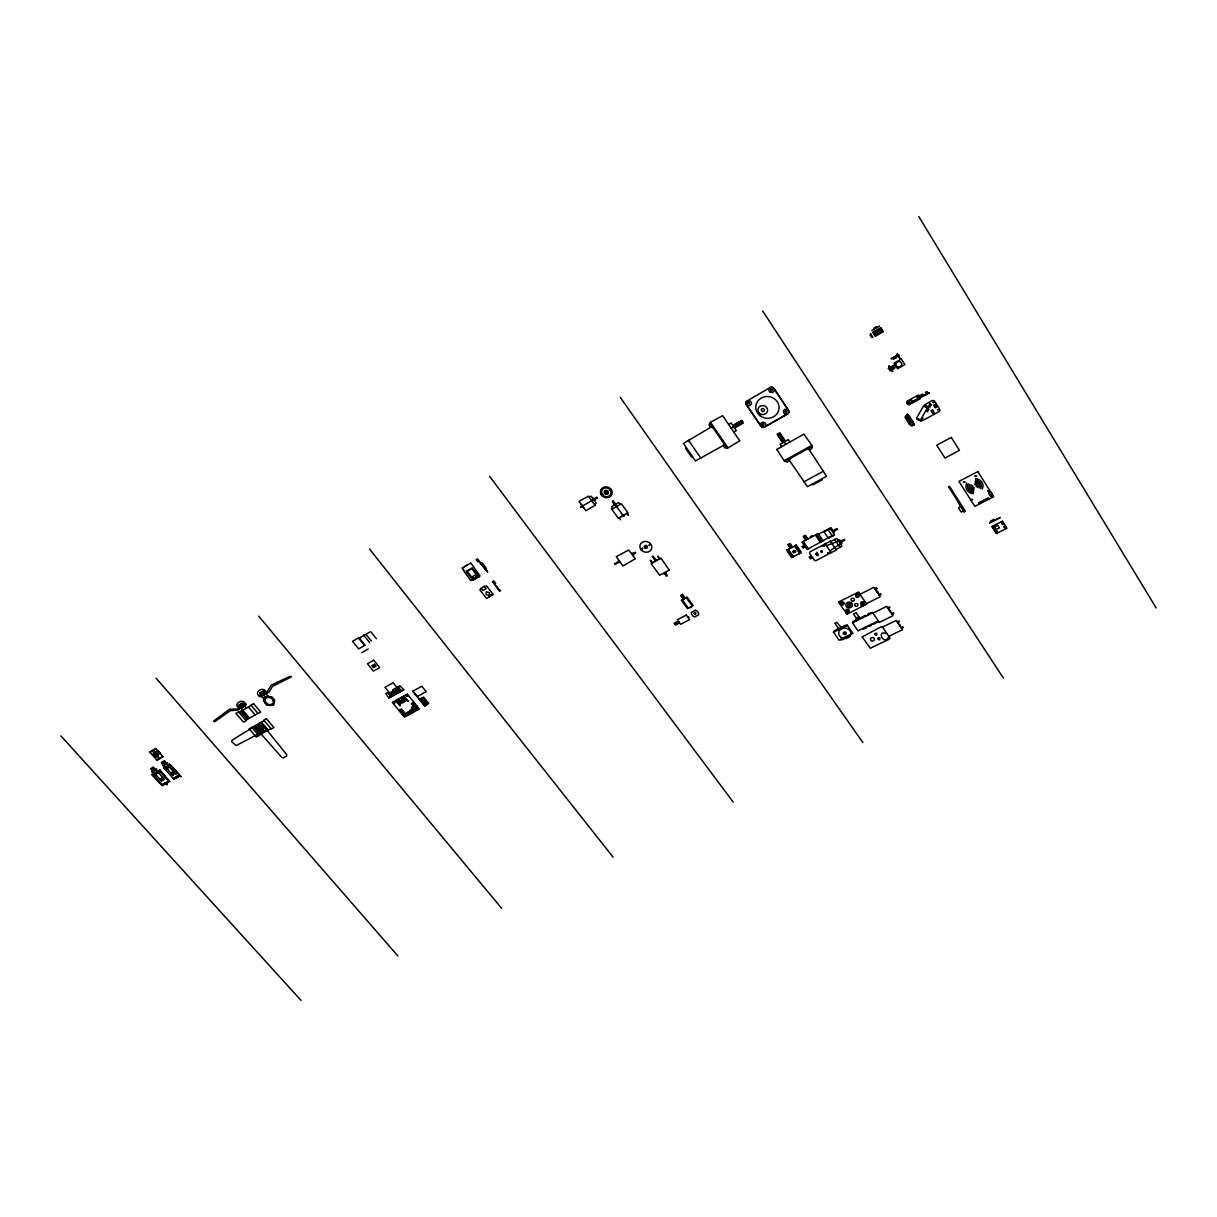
<?xml version="1.0" encoding="UTF-8"?>
<svg xmlns="http://www.w3.org/2000/svg" width="1217" height="1217" viewBox="0 0 1217 1217"><rect width="100%" height="100%" fill="white"/><g stroke="black" fill="none" stroke-linecap="round" stroke-linejoin="round"><path stroke-width="1.5" d="M153.388 769.144L152.353 768.672L153.327 769.25M815.679 553.689C820.699 560.961 815.527 546.19 816.713 555.348M245.743 720.297L257.958 713.329M258.704 735.433L268.075 730.033M924.783 406.524L926.274 407.208M266.919 692.169L271.285 685.095L290.3 676.211L291.426 676.85L272.547 686.327L269.094 692.108L259.693 696.489L259.16 695.789L266.919 692.169L267.451 692.884M880.682 329.837L880.819 330.811L882.234 330.172M238.943 712.356L248.451 707.031M251.949 727.553L264.165 720.631M912.522 401.519L911.411 399.754L906.924 402.644A3.955 3.621 -8.5 0 0 907.958 404.242L909.373 404.729L920.356 398.674L920.676 397.214A3.97 3.636 -9.2 0 0 919.641 395.601L918.226 395.114L907.228 401.184L906.954 403.025M909.555 404.622L909.784 403.238A3.94 3.621 -7.9 0 0 908.749 401.625L907.228 401.184M874.795 333.093L874.582 332.135L873.213 332.773M239.749 707.062L243.765 704.886M238.836 708.355L245.499 703.654L246.123 704.308L237.954 710.028L230.348 710.682L214.74 721.681L213.538 721.133L229.541 709.207L239.445 708.994M239.338 705.191L241.894 707.822L243.856 706.438L241.316 703.806M710.606 422.421L709.724 422.938L727.036 448.175L727.918 447.673M710.15 423.577C707.473 423.729 710.409 428.582 712.097 426.406M871.798 330.552L879.617 326.019M462.764 568.947L463.19 569.526M870.444 333.595L873.076 337.641M589.074 496.855L591.203 496.186L596.193 503.062L594.581 504.431M478.585 561.174L477.627 561.722L476.182 559.835L477.505 559.059L487.713 571.884L480.548 563.03M881.017 328.24L879.83 329.533L881.671 329.275M871.022 334.492L870.094 335.025L871.539 337.292L872.452 336.759M150.087 752.441L156.126 748.942M463.829 570.925L470.675 580.494L472.941 580.205M873.776 333.671L875.586 333.382L874.43 334.69M581.224 504.37L583.688 507.748M874.506 334.812L876.24 334.401L875.069 335.709M882.31 330.294L881.123 331.572L882.888 331.207M481.141 563.288L482.008 562.786L486.435 568.567L485.568 569.069M582.03 505.466L580.418 507.215L582.897 506.652M601.076 494.452L602.065 493.889M610.691 488.899L609.687 489.477L610.569 490.679L611.558 490.116M581.559 506.013L582.137 506.804M593.987 498.833L596.862 497.175L597.441 497.966L594.581 499.624M581.65 506.531L597.151 497.57M601.943 495.654L602.932 495.091L601.943 493.95M686.479 447.932L685.612 448.434L691.591 457.014L692.458 456.527M728.664 424.398L731.113 422.984L736.3 430.605L733.851 432.005M243.978 704.993L242.381 703.304L238.669 705.434L239.825 706.788L243.628 704.582M265.2 692.762L263.602 691.043L259.845 693.218L260.986 694.588L264.865 692.351M358.741 638.362L369.42 632.216M239.095 707.792L245.515 704.095L246.093 704.765L239.673 708.477C231.732 704.628 243.233 697.265 245.515 704.095M259.662 695.941L266.188 692.199L266.766 692.869L260.24 696.626C252.208 692.716 263.922 685.293 266.188 692.199M732.847 425.524L741.701 420.428L743.435 422.984L734.581 428.065M741.929 420.763L735.083 424.246M731.265 428.201L742.568 421.706M251.143 705.343L248.374 706.94L255.19 714.911M156.658 759.819L162.682 756.35M474.356 577.847L475.832 578.471L476.866 576.402L477.657 577.421L478.707 576.828L477.292 574.987L478.281 576.675L476.927 576.006L475.741 576.675L476.516 577.679L473.945 577.71L475.132 578.866L473.215 579.977L471.633 577.923L473.261 579.551L472.728 577.284L474.721 578.714M479.087 576.828L472.181 567.852L466.126 571.366L473.017 580.311L480.107 575.976L470.796 562.954L462.049 568.035L463.905 570.438M487.363 571.929L477.125 559.288M613.748 504.599L615.802 503.412M152.505 770.909L155.335 769.281M724.678 444.753C721.97 444.966 724.967 449.697 726.61 447.552M361.708 652.708L368.234 648.996M152.019 774.544L159.807 770.102M163.778 767.836L169.817 764.398M764.641 426.848L787.536 413.81M152.87 775.488L160.644 771.061M164.63 768.794L170.669 765.356M160.477 771.639L153.296 775.959M164.919 769.114L171.247 765.508L181.105 776.613M481.582 588.678L479.757 589.728L486.481 598.46L493.265 594.626L486.541 585.864L484.701 586.913M493.113 582.122L499.457 591.127L500.583 590.443L499.198 590.078M494.543 583.993L495.684 583.354L493.767 580.859L492.626 581.498L499.837 590.914M496.308 586.305L498.94 589.743M159.853 779.154L162.698 777.541M170.745 772.993L173.605 771.365L166.957 763.865M889.779 367.138L890.798 366.56L892.852 369.816L891.833 370.394M259.023 724.48L257.259 725.484L258.582 727.036M620.609 519.765L619.179 517.788M890.403 368.127L891.422 367.549M890.494 368.279L891.513 367.701M259.845 725.302L258.825 725.88A2.982 2.312 30.2 0 0 258.582 729.257L259.327 730.139L258.004 730.9M891.118 369.253L892.137 368.675M891.224 369.405L892.244 368.827M161.922 784.874L168.813 780.995M173.255 778.5L179.203 774.727M173.529 778.804L179.568 775.412M265.656 727.142L264.211 727.964L263.313 726.914A2.982 2.312 30.2 0 0 259.312 725.91L258.46 726.397L257.289 725.013L252.847 727.538L237.026 737.046L231.854 740.56L231.732 741.762L236.204 745.58L266.417 729.713L266.538 728.177M179.994 775.883L173.955 779.291L163.504 767.516L165.299 766.482L166.44 767.76M781.375 440.569L777.526 434.104M260.438 733.745L266.873 730.124M270.935 728.557L268.151 730.109L261.396 722.198M614.448 563.669L619.438 561.052M632.536 553.674L635.198 552.199M615.011 564.445L619.864 561.63M633.114 554.45L635.761 552.974M389.349 692.884L391.037 694.953M390.14 692.443L391.92 694.466M391.113 691.91L392.802 693.979M391.904 691.469L393.684 693.492M392.802 690.982L394.567 693.005M400.986 690.997L398.872 688.381L394.049 691.043L396.027 693.462L400.91 690.784M398.096 690.571L396.864 691.241L397.716 692.29L398.933 691.606M399.754 689.659L398.613 690.282L399.465 691.332L400.591 690.708M394.977 692.792L389.699 695.698L390.551 696.732M388.634 697.782L403.603 689.552M907.699 416.031L906.269 416.822L909.51 421.903L910.955 421.112M906.695 417.507L907.426 418.648M906.498 418.207L908.414 417.142M907.836 419.302L909.297 418.526M908.262 419.956L909.084 421.265M654.533 561.037L656.8 559.805M400.728 700.764L402.295 699.912L400.621 697.858M911.229 421.554L909.784 422.345L911.442 424.946L912.887 424.155M911.67 422.253L909.723 423.257L911.563 426.163L913.495 425.113M803.859 481.871L823.529 471.131M913.374 423.912L914.378 423.957L913.663 424.353M417.355 696.443L426.178 691.652L421.827 686.251L412.654 691.256L424.687 706.149L428.734 703.335L427.334 701.601L422.938 703.365M398.948 710.439L401.549 709.024L404.348 712.447L401.732 713.862M413.932 702.3L411.3 703.715L414.099 707.168M419.591 699.212L423.638 697.022L426.437 700.475L422.39 702.681M400.576 710.287L401.154 710.987M413.126 703.472L413.658 704.415M421.097 700.764L423.562 699.425M400.347 712.158L402.949 710.743M412.7 705.449L415.332 704.019M421.234 700.931L423.699 699.608M402.142 711.899L402.538 712.706M414.51 705.008L414.906 705.997M416.731 705.738L412.152 708.218L411.437 707.336L413.202 706.377L413.917 707.26M409.916 711.169L404.607 714.029L406.006 715.748L411.3 712.873M423.364 703.882L424.414 703.304L425.813 705.039L424.748 705.601M424.718 703.669L426.893 702.62L424.779 703.761M663.965 574.089L666.231 572.857M425.418 704.552L427.532 703.411M818.6 534.157L830.922 527.646L832.017 529.273L831.12 529.745M804.3 545.52L802.079 546.676L802.901 547.878L805.122 546.707M833.204 530.566L837.022 528.543L837.57 529.365L833.736 531.373M833.508 533.274L834.375 532.316L831.926 529.456M834.39 534.582L828.108 537.884L824.015 531.844L830.298 528.528L834.497 534.932L832.55 536.378L828.062 529.714M830.618 541.595L836.14 538.705L837.433 539.101L841.905 546.144L836.033 549.612M674.735 623.971L678.812 621.841M687.742 617.034L688.974 617.186L688.153 617.612M675.009 624.351L679.086 622.222M826.419 545.688L839.684 540.652L841.312 543.056L829.948 550.89M838.254 540.318C840.247 538.507 843.518 543.953 840.962 544.334M811.298 555.758L809.092 556.914L810.446 558.892L812.652 557.751M840.46 541.337L844.279 539.344L844.826 540.15L840.993 542.143M957.475 500.811L963.955 511.946L965.385 511.201L949.503 486.328L948.545 486.83L964.427 511.703M961.004 506.333L958.509 507.885L961.156 512.053L963.316 510.942M259.556 723.233L261.32 723.613L268.349 731.858L286.725 754.662L286.68 756.016L283.363 757.841L281.842 757.446L254.52 726.579M860.236 594.17L873.882 587.309L880.226 596.726L866.595 603.541M993.163 527.752L994.38 527.144M1001.743 523.432L1002.96 522.823M874.81 588.678L876.605 587.781L877.138 588.556L875.342 589.469M876.27 590.838L877.853 593.196M848.158 606.005L850.653 604.743M877.472 591.295L878.005 592.07M995.81 531.951L997.042 531.342M1004.39 527.646L1005.622 527.037M878.78 594.565L880.576 593.668L881.108 594.459L879.313 595.356M856.266 618.038L858.913 616.715M834.649 631.136L833.356 631.79L839 640.218L852.965 633.327L847.062 624.975L846.013 626.01M871.083 613.064L872.406 612.394L879.359 622.389L892.989 615.68L886.706 606.34L873.076 613.109M833.478 632.231L847.458 625.295M872.802 612.714L852.448 622.815L857.97 630.862L878.309 620.837M887.619 607.709L889.414 606.811L889.946 607.602L888.151 608.485M889.064 609.854L890.631 612.181M890.266 610.295L890.783 611.071M891.544 613.535L893.339 612.653L893.871 613.429L892.076 614.311M878.841 621.613L873.289 624.351L872.756 623.576M882.523 627.059L889.946 638.012L889.642 639.001L870.322 648.235L862.123 636.932L881.26 626.755L882.523 627.059L896.199 620.457L902.436 629.721L888.821 636.354M897.112 621.811L898.907 620.929L899.424 621.704L897.644 622.587M898.542 623.941L900.108 626.253M899.743 624.382L900.261 625.158M901.021 627.607L902.816 626.725L903.333 627.5L901.538 628.368M264.987 692.503L263.937 691.089L259.921 692.96L260.97 694.375L265.412 692.884M158.164 754.068L159.275 753.855A3.438 2.556 31.9 0 0 154.696 751.68A3.438 2.556 31.9 0 0 153.844 755.468A3.438 2.556 31.9 0 0 158.59 756.883L157.738 755.924M816.866 553.066L818.052 554.663M920.63 419.682L922.669 420.58L938.718 411.833A2.251 2.038 -9.8 0 0 939.57 409.018L934.869 401.549A2.251 2.054 -10 0 0 931.796 400.849L924.479 404.881L928.115 406.721L920.508 419.88L916.584 418.055L923.551 405.946L927.506 407.771M799.234 553.75L800.041 553.248M464.59 566.666L467.647 564.84M160.157 778.986L161.07 779.899L163.169 778.713L162.393 777.709M171.049 772.825L171.962 773.738L174.077 772.536L173.301 771.532M793.028 556.93L793.895 556.473M243.294 704.567L242.046 703.274L238.608 705.708L240.129 707.442M60.85 735.844L301.071 1000.465M152.931 771.395L150.512 768.688L153.357 767.06L155.761 769.768M153.205 771.7L161.481 781.101L164.462 779.397L156.05 770.087M153.89 775.381L162.226 784.706M160.188 771.806L168.524 781.162M166.82 783.307L165.329 784.144M165.527 782.607L167.17 784.463M165.223 782.774L166.866 784.63M164.934 782.957L166.577 784.798M168.311 765.265C180.101 780.234 176.784 770.528 172.358 774.94C173.62 776.933 173.788 773.525 172.358 774.788L164.082 765.493M166.668 763.546L164.249 760.823L163.124 761.462L165.116 763.713L162.515 761.812L161.389 762.466L163.808 765.174M168.859 766.391L167.718 765.113L169.528 764.078L180.831 776.765M177.728 777.161L176.222 778.013M155.365 752.73L158.012 755.711M154.757 753.064L157.404 756.061M151.091 753.551L149.661 751.954L155.685 748.455L157.115 750.068M151.38 753.886L155.365 758.374M155.654 758.693L157.084 760.29L163.108 756.837L161.694 755.225M157.404 750.402L161.405 754.905M156.095 678.188L397.913 956.014M241.575 703.761L243.932 706.514M258.567 723.811L260.347 726.032M239.46 704.978L241.818 707.731M249.515 718.03L240.951 708.233L244.8 706.012L246.579 708.096M255.874 725.454L258.567 728.603M259.784 730.033L262.476 733.182M242.396 710.819L248.694 718.167M255.418 726.032L261.655 733.334M241.24 711.489L247.538 718.836M254.262 726.686L260.499 733.973M240.449 711.504L247.249 719.445M253.455 726.701L260.21 734.581M268.212 696.367L266.036 693.796L261.883 696.185L260.864 694.998L259.814 695.607L264.287 698.604M262.796 691.515L265.154 694.298M260.636 692.762L262.994 695.546M258.689 616.091L501.693 908.384M391.235 696.352L387.554 692.625L385.819 693.568L388.908 698.132L403.892 689.902L399.937 685.795L392.756 689.75L395.997 693.736M405.489 713.558L406.889 715.261M390.155 695.439L388.375 693.416L390.064 695.485M402.371 696.9L404.044 698.954L405.444 698.193L403.77 696.139M402.188 696.991L404.363 699.669L402.979 700.429L400.804 697.752M395.54 690.222L397.685 692.549M411.407 709.617L413.506 712.188M373.999 664.604L375.445 666.384M411.757 713.132L409.673 710.561L414.906 707.716L416.99 710.302M372.493 665.456L373.923 667.235M398.887 698.801L401.062 701.479L399.663 702.239L397.487 699.562M409.018 711.641L410.418 713.36M408.136 712.128L409.536 713.831M397.32 699.669L398.993 701.722L397.594 702.483L395.921 700.429M407.254 712.599L408.653 714.318M398.431 703.183L399.435 704.43L406.919 700.338L405.915 699.09M406.372 713.071L407.771 714.79M392.011 695.926L384.968 687.27L393.152 682.737L400.195 691.423M395.753 700.52L400.089 705.86L398.248 703.289L406.098 698.999L408.288 701.388L403.938 696.033M363.503 634.955L369.664 642.576M358.406 637.951L364.263 645.177M397.989 686.86L401.23 690.86M397.457 689.172L399.419 691.591M413.156 708.659L415.24 711.245M397.274 689.263L399.252 691.697M370.622 631.562L376.403 638.712M413.004 691.073L425.037 705.951M366.302 634.726L371.428 641.07M369.512 549.004L613.155 857.209M491.942 595.326L491.333 594.52L488.869 595.919L489.493 596.71M489.614 476.303L733.212 802.094M260.788 692.564L262.933 695.455L265.215 694.39L263.07 691.499M886.797 633.357C875.129 629.904 884.744 646.699 888.882 636.43M618.327 560.581L619.879 562.71M632.049 552.99L633.601 555.135M593.561 498.225L595.007 500.233M624.869 514.563L621.37 516.54M681.763 594.824L684.517 598.642M690.678 606.964L691.21 607.709L690.039 607.283M653.042 556.002L656.085 560.2M665.501 573.253L667.312 575.763M681.353 595.052L684.106 598.855M615.178 503.762L613.17 500.963L612.334 501.45L614.357 504.234M623.956 515.917L623.134 516.388M612.744 501.206L623.682 516.343M652.221 556.443L655.248 560.657M664.68 573.694L666.49 576.204M682.326 599.814L688.366 608.165M652.92 562.665L650.334 560.276L651.886 563.228M612.592 508.63L611.619 506.668L618.723 502.591L620.427 504.157M660.207 558.664L657.834 556.169L659.173 559.242M609.823 489.401L610.691 490.618M627.059 513.315L628.489 515.308L626.938 513.391M686.297 597.699L692.351 606.081M620.183 397.274L862.899 742.568M688.411 440.204L700.916 458.231M837.311 629.311L837.828 630.071M837.098 629.417L837.615 630.178M840.734 639.366L841.266 640.127L850.424 635.609L849.907 634.848M834.923 631.517L834.253 630.817L845.617 625.188L846.134 625.949M990.866 492.231C985.572 489.097 991.566 500.522 992.631 495.045M788.312 544.44L790.776 548.03M793.104 551.407L793.925 552.609M790.35 548.258L787.886 544.668L790.076 543.512L792.541 547.102M842.773 626.603L843.29 627.363M842.544 626.709L843.077 627.47M788.373 549.308L793.423 556.656M847.671 635.943L848.203 636.704M847.504 636.035L848.021 636.795M841.236 627.348L836.642 622.389L834.892 623.256L838.619 628.657M787.049 549.993L792.115 557.34M845.8 636.871L846.317 637.632M844.887 637.328L845.404 638.088M844.263 637.617L844.796 638.377M852.585 622.754L853.908 622.1M795.842 545.353L800.892 552.731M794.518 546.053L799.569 553.416M789.635 543.74L792.1 547.331M794.427 550.708L795.249 551.909M805.73 540.135L803.281 536.514L805.487 535.343L807.951 538.964M857.209 619.423L853.497 613.976L856.144 612.668L859.856 618.114M803.296 541.413L808.347 548.806M862.807 628.489L863.34 629.25L866.778 627.546L866.245 626.785M855.886 620.077L856.418 620.853M855.673 620.183L856.19 620.959M803.859 545.748L804.665 546.95M802.52 546.448L803.342 547.65M853.33 622.374L852.813 621.613L861.408 617.338L861.94 618.114M812.621 536.499L812.074 535.693L810.294 536.636L810.841 537.427M865.926 616.137L865.393 615.361L862.518 616.791L863.036 617.567M870.992 624.458L871.509 625.219L869.075 626.42L868.558 625.644M805.046 535.586L807.51 539.192M803.722 536.286L806.186 539.892M823.24 540.987L818.189 533.548L801.973 542.113L807.023 549.506L831.698 536.012M825.202 543.877L831.165 552.685M871.478 613.383L870.946 612.607L867.843 614.144L868.36 614.92M816.713 534.324L821.764 541.763M815.375 535.039L820.425 542.463M868.801 614.707L867.478 615.361M834.649 539.481L840.065 547.513M831.074 536.88L829.279 537.823M781.633 446.533L780.082 444.205L788.236 439.626L789.803 441.954M788.631 459.372C790.944 461.076 785.954 463.571 785.604 461.06M746.462 404.516L760.96 426.011M784.372 460.604L784.935 461.441L812.195 446.289L811.633 445.437M785.513 441.163L779.884 432.765L777.161 434.302L782.79 442.684M778.515 433.541L785.71 444.251M812.317 484.062L812.865 484.883L822.266 479.772L821.718 478.95M773.921 388.603L788.388 410.357M811.511 446.669C813.823 448.434 808.773 450.898 808.453 448.373M762.663 311.02L1003.401 678.067M913.115 421.949A1.719 1.567 -7.1 0 0 912.081 421.265A2.434 2.221 -7.1 0 0 909.19 422.71L909.084 422.892A1.719 1.567 -7 0 0 910.27 424.733A2.434 2.221 -7.1 0 0 913.161 423.288L913.267 423.105A1.719 1.567 -7.1 0 0 913.115 421.949L909.19 415.818A1.719 1.567 -7.2 0 0 908.171 415.134A2.434 2.221 -7.2 0 0 905.281 416.594L905.189 416.762A1.719 1.567 -7.1 0 0 905.342 417.933L909.251 424.048M889.216 369.785L894.449 366.591M889.931 370.926L895.164 367.732M909.981 402.918L929.362 392.817L909.129 403.39A1.841 1.673 -8 0 1 909.221 404.303L907.867 404.47A2.753 2.525 -8.3 0 1 906.954 403.025M908.506 401.367L909.631 403.116M919.489 395.89L917.679 396.286L918.759 398.081M874.46 328.955L873.912 328.088L876.346 326.673L876.894 327.54M892.882 358.437L893.461 359.334L896.473 357.615L895.91 356.718M917.937 398.522L917.101 397.198L920.341 395.419L921.178 396.742M994.624 520.359L993.954 519.324L990.821 520.906L991.49 521.956M979.32 504.066L978.514 502.819L988.356 497.783L989.147 499.046M927.871 393.045L927.035 391.722L925.559 392.528L926.396 393.852M926.593 391.965L926 392.285M898.587 355.197L899.18 356.14L898.116 356.748L897.522 355.805M923.429 395.495L922.592 394.171L921.132 394.977L921.954 396.301M922.151 394.414L921.558 394.734M918.789 216.535L1156.15 607.937M398.187 686.753L398.872 688.381M713.299 428.156A2.115 1.962 14.2 0 0 710.378 427.486L683.391 443.49L695.515 460.939L722.868 445.696A2.115 1.947 12.9 0 0 723.491 443.003M790.502 458.337A2.13 1.947 5.5 0 0 789.833 461.015L807.495 486.678L826.571 476.303L809.503 450.092A2.145 1.962 3.7 0 0 806.552 449.423M158.104 751.178A4.883 3.636 31.9 0 1 160.72 754.129M974.741 484.472A1.932 1.704 -7.6 0 1 976.247 486.846M974.254 487.88A1.932 1.704 -7.6 0 1 972.748 485.507M974.954 482.997A3.59 3.179 -7.6 0 1 977.753 487.424M974.041 489.34A3.59 3.179 -7.6 0 1 971.242 484.929M975.167 481.536A5.264 4.655 -7.6 0 1 979.259 488.002M973.828 490.816A5.264 4.655 -7.6 0 1 969.736 484.351M975.38 480.061A6.922 6.115 -7.6 0 1 980.75 488.58M973.615 492.277A6.922 6.115 -7.6 0 1 968.23 483.773M975.578 478.585A8.58 7.591 -7.6 0 1 982.256 489.158M973.417 493.737A8.58 7.591 -7.6 0 1 966.724 483.195M400.287 710.469L401.61 710.789L400.287 710.424M401.671 712.173L402.994 712.508L401.671 712.143M403.557 715.459C406.235 718.699 405.307 712.508 403.557 715.459M403.907 715.535L405.231 715.855L403.907 715.49M406.128 695.455C408.745 698.725 407.893 692.656 406.143 695.333M406.493 695.531L407.817 695.85L406.493 695.531M410.92 711.245L412.244 711.58L410.92 711.169M874.643 634.224C877.883 638.362 877.396 630.239 874.658 634.148M876.909 331.967C879.693 335.42 879.146 328.164 876.909 331.967M877.64 638.621C880.56 642.804 880.804 634.772 877.67 638.453M412.654 710.302L413.993 710.637L412.669 710.226M414.404 709.359L415.727 709.678L414.419 709.283M416.61 708.4C419.333 711.595 418.283 705.525 416.625 708.279M416.975 708.461L418.298 708.796L416.975 708.461M645.36 546.798L646.364 546.935L645.36 546.798M776.857 449.453L784.144 460.726L811.876 445.316L803.859 434.134L776.857 449.453M595.037 505.192L588.404 496.14L579.049 501.389L585.864 510.714L595.022 505.329M838.619 602.339L847.017 614.205L866.778 604.088L858.381 592.131L838.863 601.852L840.141 601.989L839.943 602.993L838.619 602.339M932.907 402.447L934.017 402.508L932.922 402.371M937.47 409.688L938.581 409.749L937.486 409.581M693.857 613.474C696.55 617.156 696.413 610.006 693.857 613.398M611.862 509.254L618.282 518.29L627.972 512.798L621.294 503.808L611.862 509.223M259.571 727.949C262.051 732.71 263.374 724.815 259.571 727.872M963.468 482.236L965.127 482.282L963.484 482.175M970.968 499.578L972.626 499.639L970.983 499.487M635.274 558.755L623.043 565.966L616.258 556.701L628.687 550.038L635.274 558.755M975.091 476.182L976.764 476.227L975.106 476.075M169.711 781.451L162.074 785.665L151.729 774.225L162.211 785.193L169.102 781.314L159.518 769.783L169.711 781.451M747.649 403.101C750.493 406.432 749.413 399.632 747.649 403.101M987.9 490.877L989.558 490.923L987.915 490.816M762.146 424.627C764.656 428.019 764.246 421.325 762.161 424.55M669.289 570.012L659.675 575.215L651.11 563.654L660.998 558.238L669.274 570.073M770.544 389.836C772.886 393.319 773.069 386.397 770.559 389.759M785.026 411.574C787.749 414.891 786.836 408.243 785.056 411.422M988.797 492.748C994.137 503.017 992.159 488.641 988.828 492.626M739.738 440.782L728.055 447.886L710.454 422.208L722.655 415.666L739.723 440.828M810.096 557.249L811.648 557.416L810.096 557.203M816.318 554.161L817.352 554.298L816.333 554.1M820.684 551.56C823.301 554.709 822.555 548.38 820.684 551.56M822.951 545.931L824.518 546.083L822.966 545.87M827.575 552.716L829.127 552.883L827.575 552.716M605.807 492.2L606.811 492.398L605.823 492.109M841.814 603.343L843.046 603.48L841.814 603.297M844.233 633.251L845.252 633.388L844.248 633.19M846.302 613.322L847.838 613.49L846.317 613.277M846.849 610.706L848.066 610.843L846.849 610.706M856.859 595.767L858.091 595.934L856.874 595.691M166.668 768.535L167.885 769.022L166.668 768.535M169.087 767.151L170.289 767.638L169.102 767.09M393.076 702.544C395.631 705.906 394.977 699.714 393.076 702.544M393.426 702.635L394.749 703.046L393.441 702.559M857.559 592.862L859.096 593.014L857.559 592.862M861.195 605.868L862.731 606.081L861.225 605.777M861.895 603.176L863.127 603.343L861.91 603.1M486.42 591.903L486.009 594.596L489.067 595.326L489.477 592.633L486.42 591.903M264.743 696.839L263.374 700.11L266.538 704.962L273.642 705.099L274.692 700.307L271.863 696.945L264.743 696.839M259.343 726.382L258.552 728.253L260.195 730.17L262.613 730.215L263.404 728.359L261.761 726.443L259.343 726.382M917.192 419.241L920.98 420.976L922.866 417.811L920.919 420.839L917.192 419.241M927.43 408.273L925.848 411.027L927.324 411.711L928.906 408.973L927.43 408.273M930.016 403.785L928.434 406.554L929.91 407.239L931.507 404.485L930.016 403.785M927.476 409.171L927.278 410.829L927.476 409.171M930.062 404.683L929.864 406.341L930.062 404.683M770.209 387.523L747.04 400.971A2.723 2.54 9.6 0 0 746.219 404.47L760.884 426.224A2.708 2.51 8 0 0 764.611 427.076L787.764 413.886A2.738 2.54 4.9 0 0 788.631 410.388L773.997 388.375A2.738 2.571 6.2 0 0 770.209 387.523M880.667 327.677L872.848 332.195L875.434 336.288L883.238 331.769L880.667 327.677M878.552 330.142L876.103 331.556L877.533 333.823L879.982 332.408L878.552 330.142M471.816 568.674L467.222 571.336L471.648 577.071L476.243 574.439L471.816 568.674M157.601 753.064L154.437 754.89L155.183 755.727L158.347 753.901L157.601 753.064M359 637.602L352.534 641.329L358.665 648.874L365.13 645.162L359 637.602M238.532 711.899L235.976 713.36L243.583 722.229L246.138 720.768L238.532 711.899M253.562 703.654L250.976 705.145L258.126 713.542L260.712 712.067L253.562 703.654M164.98 761.37L161.8 763.181L162.546 764.017L165.71 762.207L164.98 761.37M156.674 769.25L152.034 771.897L156.674 769.25M167.581 763.029L162.895 765.691L167.581 763.029M484.214 586.29L481.111 588.07L483.027 590.549L486.131 588.785L484.214 586.29M897.188 353.919L900.306 358.863L897.188 353.919M898.557 354.603L891.24 358.772L898.557 354.603M266.356 718.699L263.77 720.16L271.33 729.029L273.916 727.568L266.356 718.699M889.034 365.982L892.578 371.55L889.034 365.982M901.341 359.015L894.008 363.168L897.553 368.751L904.87 364.613L901.341 359.015M251.782 727.355L249.226 728.8L256.315 737.061L258.871 735.631L251.782 727.355M893.734 365.45L888.38 368.477L893.734 365.45M373.725 660.222L367.458 663.767L373.452 671.13L379.719 667.616L373.725 660.222M260.484 726.123L258.628 727.173L259.13 729.348L261.472 730.489L263.328 729.439L262.842 727.264L260.484 726.123M374.532 664.299L371.9 665.79L373.345 667.555L375.977 666.079L374.532 664.299M642.515 548.289L641.922 549.445L642.515 548.289M649.817 544.258L649.209 545.414L649.817 544.258M396.346 691.53L395.221 692.154L396.057 693.203L397.198 692.579L396.346 691.53M907.274 414.328L914.195 425.189L907.274 414.328M935.021 404.409L933.561 405.215L935.219 407.847L936.679 407.041L935.021 404.409M407.345 694.177L392.376 702.376L404.394 717.102L419.378 709.009L407.345 694.177M935.006 405.307L935.249 406.95L935.006 405.307M932.526 409.916L931.051 410.707L932.709 413.339L934.184 412.548L932.526 409.916M932.496 410.814L932.739 412.441L932.496 410.814M422.375 697.95L419.911 699.288L422.421 702.407L424.885 701.068L422.375 697.95M421.28 698.801L420.23 699.379L421.128 700.49L422.193 699.927L421.28 698.801M401.23 710.302L400.515 710.698L401.23 710.302M413.613 703.593L412.882 703.974L413.613 703.593M422.603 700.444L421.554 701.022L422.451 702.133L423.516 701.57L422.603 700.444M402.629 712.021L401.914 712.401L402.629 712.021M414.997 705.312L414.282 705.708L414.997 705.312M413.126 710.028L413.704 710.728L413.126 710.028M414.875 709.085L415.453 709.785L414.875 709.085M411.863 711.093L411.148 711.473L411.97 710.956M413.613 710.15L412.898 710.53L413.613 710.15M415.362 709.192L414.647 709.587L415.362 709.192M951.298 437.39L936.755 445.179L944.924 458.048L959.452 450.32L951.298 437.39M682.539 594.413L680.562 595.463L682.737 598.475L684.73 597.425L682.539 594.413M687.179 597.228L681.444 600.27L687.499 608.637L693.218 605.61L687.179 597.228M796.283 545.125L786.623 550.221L791.674 557.569L801.334 552.488L796.283 545.125M794.868 550.48L792.663 551.636L793.484 552.837L795.69 551.681L794.868 550.48M686.297 615.057L677.306 619.772L680.592 624.291L689.583 619.59L686.297 615.057M695.394 610.295L691.408 612.379A4.746 4.123 14 0 0 694.694 616.913L698.664 614.844A4.746 4.107 14.1 0 0 695.394 610.295M830.344 541.185L810.309 551.681A1.567 1.384 5.7 0 0 809.807 553.568L814.143 559.926A1.552 1.369 5.5 0 0 816.288 560.428L836.307 550.008L830.344 541.185M677.443 621.583L674.218 623.256L675.526 625.066L678.751 623.378L677.443 621.583M977.829 471.542L958.935 481.4L974.817 506.378L993.681 496.719L977.829 471.542M1000.176 517.56L989.558 522.93L1000.176 517.56M839.38 601.943L839.928 602.75L839.38 601.943M858.168 592.481L858.487 593.394L858.168 592.481M1002.473 521.195L991.855 526.55L996.312 533.563L1006.931 528.239L1002.473 521.195M993.711 526.094L992.494 526.702L993.817 528.802L995.05 528.193L993.711 526.094M1002.306 521.774L1001.074 522.382L1002.397 524.497L1003.629 523.873L1002.306 521.774M997.697 525.242L994.563 526.824L996.267 529.501L999.4 527.935L997.697 525.242M996.373 530.293L995.156 530.901L996.48 533L997.712 532.392L996.373 530.293M1004.953 525.972L1003.736 526.596L1005.059 528.695L1006.292 528.087L1004.953 525.972M846.91 612.942L847.458 613.748L846.91 612.942M861.819 605.503L862.351 606.294L861.819 605.503M762.374 411.529L761.188 409.779A1.613 1.506 7.8 0 1 763.105 408.608A1.613 1.506 7.8 0 1 764.352 410.448A1.613 1.506 7.8 0 1 762.374 411.529M760.108 415.758A11.668 10.892 7.2 0 0 778.941 409.247A11.668 10.892 7.2 0 0 763.196 397.168A11.668 10.892 7.2 0 0 760.108 415.758M746.903 405.018A2.693 2.51 9.6 0 0 751.345 403.801A2.693 2.51 9.6 0 0 747.907 400.789A2.693 2.51 9.6 0 0 746.903 405.018M769.935 391.889A2.708 2.54 6.2 0 0 774.301 390.338A2.708 2.54 6.2 0 0 770.635 387.538A2.708 2.54 6.2 0 0 769.935 391.889M784.554 413.704A2.708 2.51 4.9 0 0 788.799 411.909A2.708 2.51 4.9 0 0 784.95 409.368A2.708 2.51 4.9 0 0 784.554 413.704M761.538 426.635A2.677 2.48 8 0 0 765.858 425.144A2.677 2.48 8 0 0 762.238 422.39A2.677 2.48 8 0 0 761.538 426.635M759.758 413.552A4.838 4.518 7.8 0 0 767.562 410.829A4.838 4.518 7.8 0 0 761.021 405.839A4.838 4.518 7.8 0 0 759.758 413.552M847.169 607.298A3.347 2.906 4.2 0 0 852.463 605.351A3.347 2.906 4.2 0 0 847.777 602.309A3.347 2.906 4.2 0 0 847.169 607.298M848.234 606.051A1.552 1.339 4.2 0 0 850.668 605.153A1.552 1.339 4.2 0 0 848.508 603.754A1.552 1.339 4.2 0 0 848.234 606.051M851.778 600.802A1.673 1.46 3.8 0 0 854.44 599.814A1.673 1.46 3.8 0 0 852.083 598.292A1.673 1.46 3.8 0 0 851.778 600.802M855.353 606.051A1.673 1.46 3.7 0 0 858.015 605.062A1.673 1.46 3.7 0 0 855.657 603.556A1.673 1.46 3.7 0 0 855.353 606.051M841.373 604.651A1.795 1.567 4.5 0 0 844.218 603.602A1.795 1.567 4.5 0 0 841.692 601.959A1.795 1.567 4.5 0 0 841.373 604.651M856.418 597.091A1.81 1.582 3.4 0 0 859.278 596.026A1.81 1.582 3.4 0 0 856.753 594.383A1.81 1.582 3.4 0 0 856.418 597.091M846.408 612.014A1.795 1.552 4.4 0 0 849.253 610.964A1.795 1.552 4.4 0 0 846.728 609.337A1.795 1.552 4.4 0 0 846.408 612.014M861.438 604.484A1.81 1.567 3.3 0 0 864.313 603.434A1.81 1.567 3.3 0 0 861.773 601.791A1.81 1.567 3.3 0 0 861.438 604.484M871.266 640.598A1.993 1.704 3.5 0 0 874.445 639.457A1.993 1.704 3.5 0 0 871.646 637.662A1.993 1.704 3.5 0 0 871.266 640.598M841.16 637.465A6.115 5.248 4.9 0 0 850.835 633.966A6.115 5.248 4.9 0 0 842.255 628.444A6.115 5.248 4.9 0 0 841.16 637.465M843.853 634.346A1.536 1.308 4.9 0 0 846.271 633.464A1.536 1.308 4.9 0 0 844.126 632.095A1.536 1.308 4.9 0 0 843.853 634.346M604.621 493.372A2.175 1.947 22.6 0 0 608.287 493.174A2.175 1.947 22.6 0 0 606.02 490.299A2.175 1.947 22.6 0 0 604.621 493.372M605.108 493.052A1.536 1.369 22.6 0 0 607.709 492.915A1.536 1.369 22.6 0 0 606.096 490.892A1.536 1.369 22.6 0 0 605.108 493.052M602.521 494.71A4.868 4.351 22.6 0 0 610.751 494.269A4.868 4.351 22.6 0 0 605.67 487.85A4.868 4.351 22.6 0 0 602.521 494.71M601.624 495.289A6.009 5.385 22.6 0 0 611.801 494.741A6.009 5.385 22.6 0 0 605.518 486.8A6.009 5.385 22.6 0 0 601.624 495.289M644.645 547.741A1.643 1.445 18.2 0 0 647.398 547.422A1.643 1.445 18.2 0 0 645.542 545.399A1.643 1.445 18.2 0 0 644.645 547.741M641.344 550.114A6.07 5.355 18.2 0 0 651.536 548.973A6.07 5.355 18.2 0 0 644.706 541.443A6.07 5.355 18.2 0 0 641.344 550.114M265.686 702.179A4.351 3.392 30.7 0 0 272.821 703.35A4.351 3.392 30.7 0 0 269.079 697.356A4.351 3.392 30.7 0 0 265.686 702.179M264.804 702.483A5.446 4.26 30.7 0 0 273.734 703.958A5.446 4.26 30.7 0 0 269.048 696.443A5.446 4.26 30.7 0 0 264.804 702.483M258.841 729.12A2.708 2.099 30.2 0 0 263.283 729.728A2.708 2.099 30.2 0 0 260.803 726.062A2.708 2.099 30.2 0 0 258.841 729.12M154.757 754.951A2.099 1.567 31.9 0 0 158.149 755.529A2.099 1.567 31.9 0 0 156.263 752.684A2.099 1.567 31.9 0 0 154.757 754.951M897.796 366.849A2.966 2.753 -10.5 0 0 901.751 363.7A2.966 2.753 -10.5 0 0 896.944 362.149A2.966 2.753 -10.5 0 0 897.796 366.849"/></g></svg>
